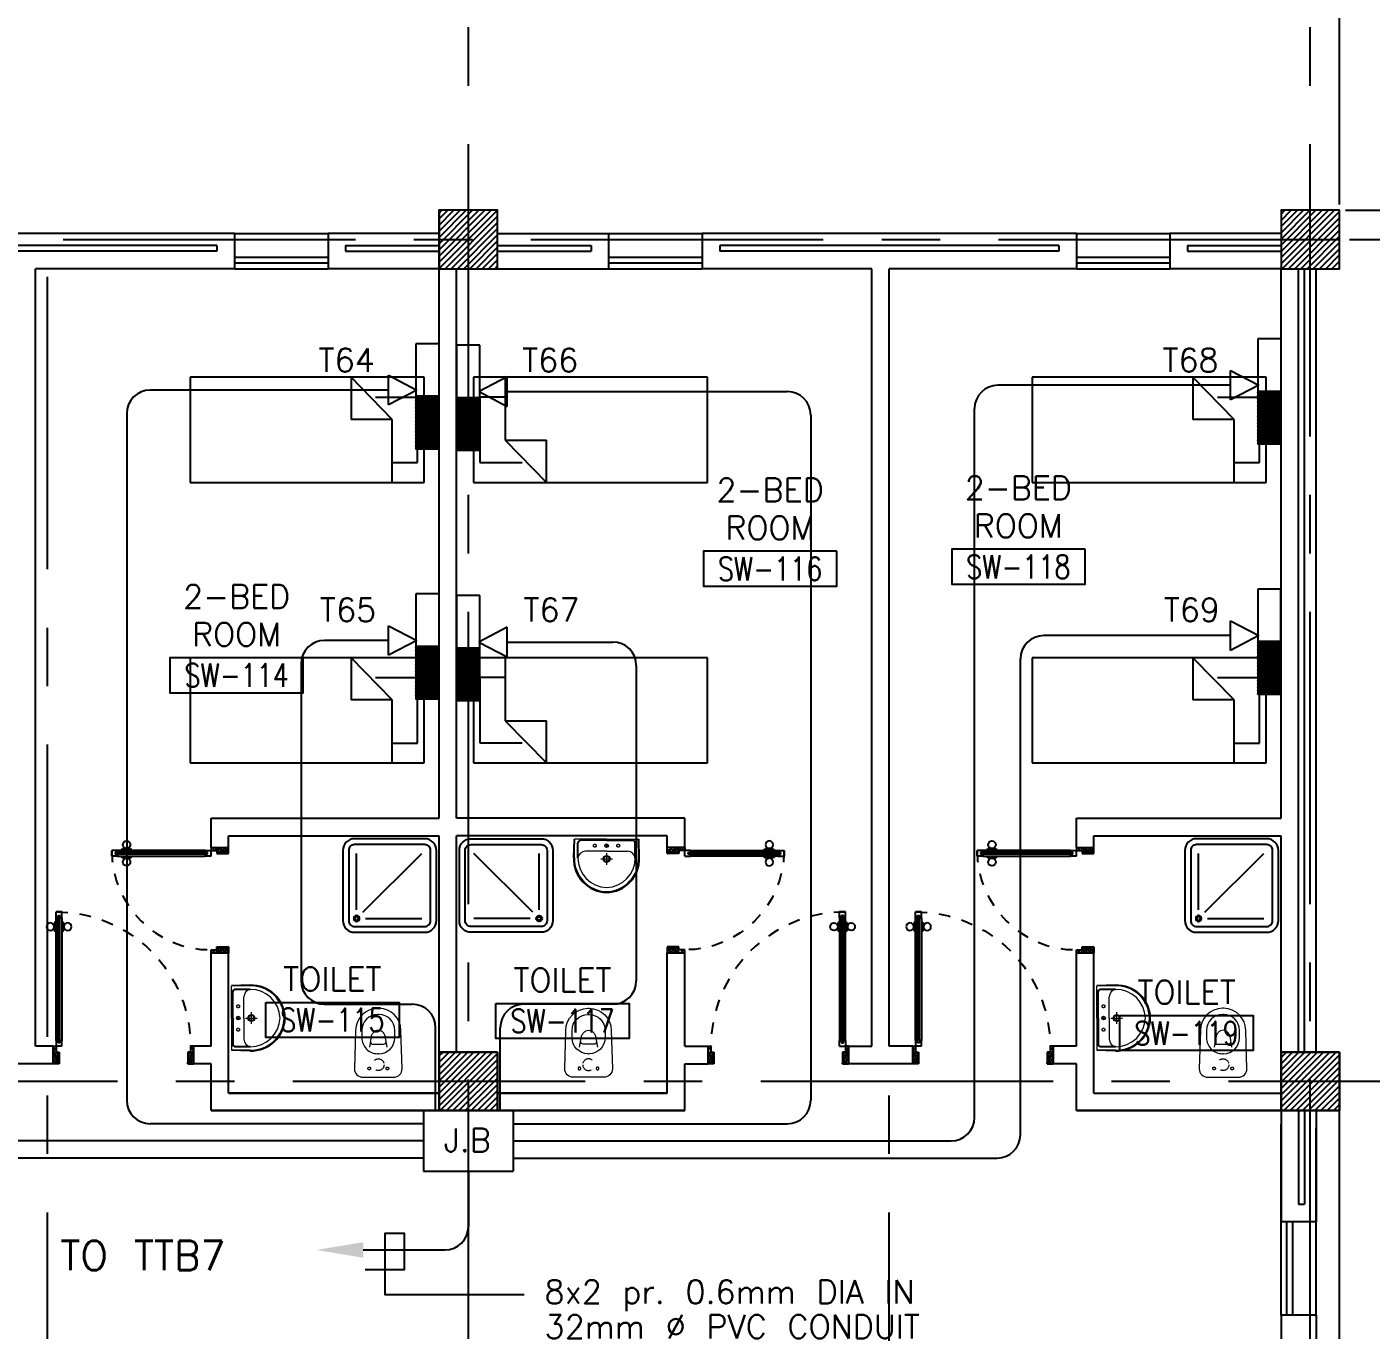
# Model space of a CAD drawing. Extents: x -0.7 to 93.2, y -1.5 to 78.
# Drawn here: x 71.71 to 83.2, y 54.89 to 66.04 of the extents above; entities that cross this region are included whole.
import ezdxf
from ezdxf.enums import TextEntityAlignment as Align

# ---------------------------------------------------------------- set-up
doc = ezdxf.new("R2010")
doc.units = 0
doc.header["$MEASUREMENT"] = 0
doc.header["$PDMODE"] = 34
for name, pattern in [('CENTERX2', [4, 2.5, -0.5, 0.5, -0.5]), ('DASHED', [0.75, 0.5, -0.25]), ('HIDDEN', [0.375, 0.25, -0.125]), ('HIDDEN2', [0.1875, 0.125, -0.0625])]:
    doc.linetypes.add(name, pattern=pattern)
doc.layers.get('0').update_dxf_attribs({"color": 11, "linetype": 'CONTINUOUS'})
doc.layers.get('DEFPOINTS').update_dxf_attribs({"color": 11, "linetype": 'CONTINUOUS'})
for name, color, linetype in [('AX-DIM', 11, 'CONTINUOUS'), ('AXES', 11, 'CENTERX2'), ('COL', 11, 'CONTINUOUS'), ('DOOR', 11, 'CONTINUOUS'), ('E-TEL', 4, 'CONTINUOUS'), ('E-TEXT', 2, 'CONTINUOUS'), ('E-WIRE', 4, 'CONTINUOUS'), ('FIX', 11, 'CONTINUOUS'), ('FUR', 11, 'CONTINUOUS'), ('HAT', 11, 'CONTINUOUS'), ('INSUL', 11, 'CONTINUOUS'), ('PROJ-L', 11, 'CONTINUOUS'), ('RM-BOX', 11, 'CONTINUOUS'), ('RM-NAME', 11, 'CONTINUOUS'), ('RM-NO', 11, 'CONTINUOUS'), ('WALL', 11, 'CONTINUOUS'), ('WIN', 11, 'CONTINUOUS')]:
    doc.layers.add(name, color=color, linetype=linetype)
doc.styles.add('ROMANS', font='ROMANS.shx', dxfattribs={"width": 0.6})
doc.styles.get("Standard").update_dxf_attribs({"font": 'TXT.shx'})
doc.dimstyles.new('STANDARD in', dxfattribs={"dimtxt": 0.24, "dimasz": 0.1, "dimexe": 0.07, "dimexo": 0.05, "dimgap": 0.05, "dimtad": 1, "dimdec": 0, "dimlfac": 1000, "dimzin": 0, "dimdsep": 46, "dimtxsty": 'ROMANS', "dimblk": 'ARCHTICK', "dimcen": 0.05, "dimdle": 0.05, "dimclrd": 7, "dimclre": 7, "dimclrt": 2, "dimadec": 0, "dimazin": 0, "dimtfac": 1, "dimtdec": 0, "dimtmove": 2, "dimatfit": 3, "dimldrblk": 'ARCHTICK', "dimfxl": 0, "dimtolj": 1, "dimtzin": 0, "dimarcsym": 0})

# ---------------------------------------------------------------- blocks, each defined once
blk = doc.blocks.new('_ARCHTICK')
at = {"color": 0, "linetype": 'ByBlock', "const_width": 0.15}
blk.add_lwpolyline([(-0.5, -0.5), (0.5, 0.5)], dxfattribs=at)
blk = doc.blocks.new('*D106')
at = {"layer": 'AX-DIM', "color": 7, "lineweight": -2, "ltscale": 0.3}
for p, q in [((8.222, 72.042), (8.222, 76.718)), ((82.932, 64.52), (82.932, 76.718)), ((8.172, 76.648), (82.982, 76.648))]:
    blk.add_line(p, q, dxfattribs=at)
at = {"layer": 'DEFPOINTS', "color": 0, "ltscale": 0.3}
for p in [(82.932, 76.648), (8.222, 71.992), (82.932, 64.47)]:
    blk.add_point(p, dxfattribs=at)
at = {"layer": 'AX-DIM', "color": 7, "lineweight": -2, "ltscale": 0.3, "xscale": 0.1, "yscale": 0.1, "zscale": 0.1, "rotation": 180}
blk.add_blockref('_ARCHTICK', (8.222, 76.648), dxfattribs=at)
at = {"layer": 'AX-DIM', "color": 7, "lineweight": -2, "ltscale": 0.3, "xscale": 0.1, "yscale": 0.1, "zscale": 0.1}
blk.add_blockref('_ARCHTICK', (82.932, 76.648), dxfattribs=at)
at = {"layer": 'AX-DIM', "color": 2, "ltscale": 0.3, "insert": (45.577, 76.818), "char_height": 0.24, "attachment_point": 5, "style": 'ROMANS'}
blk.add_mtext('\\A1;74710', dxfattribs=at)
blk = doc.blocks.new('*D163')
at = {"layer": 'AX-DIM', "color": 7, "lineweight": -2, "ltscale": 0.3}
for p, q in [((77.4, 74.495), (91.852, 74.495)), ((91.782, 74.545), (91.782, 64.42)), ((91.132, 64.47), (91.852, 64.47))]:
    blk.add_line(p, q, dxfattribs=at)
at = {"layer": 'DEFPOINTS', "color": 0, "ltscale": 0.3}
for p in [(77.35, 74.495), (91.082, 64.47), (91.782, 64.47)]:
    blk.add_point(p, dxfattribs=at)
at = {"layer": 'AX-DIM', "color": 7, "lineweight": -2, "ltscale": 0.3, "xscale": 0.1, "yscale": 0.1, "zscale": 0.1}
for p, rotation in [((91.782, 74.495), 90), ((91.782, 64.47), 270)]:
    blk.add_blockref('_ARCHTICK', p, dxfattribs=dict(at, rotation=rotation))
at = {"layer": 'AX-DIM', "color": 2, "ltscale": 0.3, "insert": (91.612, 69.482), "char_height": 0.24, "attachment_point": 5, "rotation": 90, "style": 'ROMANS'}
blk.add_mtext('\\A1;10025', dxfattribs=at)
blk = doc.blocks.new('*D162')
at = {"layer": 'AX-DIM', "color": 7, "lineweight": -2, "ltscale": 0.3}
for p, q in [((82.932, 75.998), (82.932, 76.718)), ((88.157, 40.52), (88.157, 76.718)), ((82.882, 76.648), (88.207, 76.648))]:
    blk.add_line(p, q, dxfattribs=at)
at = {"layer": 'DEFPOINTS', "color": 0, "ltscale": 0.3}
for p in [(88.157, 76.648), (82.932, 75.948), (88.157, 40.47)]:
    blk.add_point(p, dxfattribs=at)
at = {"layer": 'AX-DIM', "color": 7, "lineweight": -2, "ltscale": 0.3, "xscale": 0.1, "yscale": 0.1, "zscale": 0.1, "rotation": 180}
blk.add_blockref('_ARCHTICK', (82.932, 76.648), dxfattribs=at)
at = {"layer": 'AX-DIM', "color": 7, "lineweight": -2, "ltscale": 0.3, "xscale": 0.1, "yscale": 0.1, "zscale": 0.1}
blk.add_blockref('_ARCHTICK', (88.157, 76.648), dxfattribs=at)
at = {"layer": 'AX-DIM', "color": 2, "ltscale": 0.3, "insert": (85.545, 76.818), "char_height": 0.24, "attachment_point": 5, "style": 'ROMANS'}
blk.add_mtext('\\A1;5225', dxfattribs=at)
blk = doc.blocks.new('*D160')
at = {"layer": 'AX-DIM', "color": 7, "lineweight": -2, "ltscale": 0.3}
for p, q in [((91.782, 64.52), (91.782, 5.1)), ((82.982, 64.47), (91.852, 64.47)), ((82.982, 5.15), (91.852, 5.15))]:
    blk.add_line(p, q, dxfattribs=at)
at = {"layer": 'DEFPOINTS', "color": 0, "ltscale": 0.3}
for p in [(82.932, 64.47), (82.932, 5.15), (91.782, 5.15)]:
    blk.add_point(p, dxfattribs=at)
at = {"layer": 'AX-DIM', "color": 7, "lineweight": -2, "ltscale": 0.3, "xscale": 0.1, "yscale": 0.1, "zscale": 0.1}
for p, rotation in [((91.782, 64.47), 90), ((91.782, 5.15), 270)]:
    blk.add_blockref('_ARCHTICK', p, dxfattribs=dict(at, rotation=rotation))
at = {"layer": 'AX-DIM', "color": 2, "ltscale": 0.3, "insert": (91.612, 34.81), "char_height": 0.24, "attachment_point": 5, "rotation": 90, "style": 'ROMANS'}
blk.add_mtext('\\A1;59320', dxfattribs=at)
blk = doc.blocks.new('*X52')
at = {"color": 0}
for p, q in [((245929, 169932), (246386, 170390)), ((245929, 169985), (246333, 170390)), ((245929, 170038), (246280, 170390)), ((245929, 170091), (246227, 170390)), ((245929, 170144), (246174, 170390)), ((245929, 170197), (246121, 170390)), ((245929, 170250), (246068, 170390)), ((245929, 170303), (246015, 170390)), ((245929, 170357), (245962, 170390)), ((245939, 169890), (246429, 170379)), ((245992, 169890), (246429, 170326)), ((246045, 169890), (246429, 170273)), ((246098, 169890), (246429, 170220)), ((246151, 169890), (246429, 170167)), ((246204, 169890), (246429, 170114)), ((246257, 169890), (246429, 170061)), ((246310, 169890), (246429, 170008)), ((246363, 169890), (246429, 169955)), ((246416, 169890), (246429, 169902))]:
    blk.add_line(p, q, dxfattribs=at)
blk = doc.blocks.new('COL50')
at = {"layer": 'COL'}
blk.add_lwpolyline([(-250, 250), (-250, -250), (250, -250), (250, 250)], close=True, dxfattribs=at)
blk = doc.blocks.new('*X45')
at = {"color": 0}
for p, q in [((245927, 177090), (246427, 177590)), ((245929, 177145), (246374, 177590)), ((245929, 177198), (246321, 177590)), ((245929, 177251), (246267, 177590)), ((245929, 177304), (246214, 177590)), ((245929, 177357), (246161, 177590)), ((245929, 177410), (246108, 177590)), ((245929, 177463), (246055, 177590)), ((245929, 177516), (246002, 177590)), ((245929, 177569), (245949, 177590)), ((245980, 177090), (246429, 177539)), ((246033, 177090), (246429, 177486)), ((246086, 177090), (246429, 177433)), ((246139, 177090), (246429, 177380)), ((246192, 177090), (246429, 177327)), ((246245, 177090), (246429, 177274)), ((246298, 177090), (246429, 177220)), ((246351, 177090), (246429, 177167)), ((246404, 177090), (246429, 177114))]:
    blk.add_line(p, q, dxfattribs=at)
blk = doc.blocks.new('*X53')
at = {"color": 0}
for p, q in [((253129, 169920), (253599, 170390)), ((253129, 169973), (253545, 170390)), ((253129, 170026), (253492, 170390)), ((253129, 170079), (253439, 170390)), ((253129, 170132), (253386, 170390)), ((253129, 170185), (253333, 170390)), ((253129, 170238), (253280, 170390)), ((253129, 170291), (253227, 170390)), ((253129, 170344), (253174, 170390)), ((253152, 169890), (253629, 170367)), ((253205, 169890), (253629, 170314)), ((253258, 169890), (253629, 170261)), ((253311, 169890), (253629, 170208)), ((253364, 169890), (253629, 170155)), ((253417, 169890), (253629, 170102)), ((253470, 169890), (253629, 170049)), ((253523, 169890), (253629, 169996)), ((253576, 169890), (253629, 169942))]:
    blk.add_line(p, q, dxfattribs=at)
blk = doc.blocks.new('*X44')
at = {"color": 0}
for p, q in [((253129, 177132), (253586, 177590)), ((253129, 177185), (253533, 177590)), ((253129, 177238), (253480, 177590)), ((253129, 177291), (253427, 177590)), ((253129, 177344), (253374, 177590)), ((253129, 177397), (253321, 177590)), ((253129, 177450), (253268, 177590)), ((253129, 177503), (253215, 177590)), ((253129, 177557), (253162, 177590)), ((253139, 177090), (253629, 177579)), ((253192, 177090), (253629, 177526)), ((253245, 177090), (253629, 177473)), ((253298, 177090), (253629, 177420)), ((253351, 177090), (253629, 177367)), ((253404, 177090), (253629, 177314)), ((253457, 177090), (253629, 177261)), ((253510, 177090), (253629, 177208)), ((253563, 177090), (253629, 177155)), ((253616, 177090), (253629, 177102))]:
    blk.add_line(p, q, dxfattribs=at)
blk = doc.blocks.new('DOOR100')
at = {"layer": 'DOOR', "color": 0, "linetype": 'ByBlock'}
for p, q in [((-25, 1300), (-75, 1300)), ((-75, 1300), (-25, 1300)), ((-75, 1250), (-75, 1300)), ((-42, 1270), (-58, 1270)), ((-58, 1250), (-58, 1270)), ((-42, 1250), (-42, 1270)), ((-25, 1250), (-25, 1300)), ((-82, 1205), (-91, 1205)), ((-91, 1205), (-91, 1140)), ((-75, 1218), (-82, 1218)), ((-82, 1128), (-82, 1218)), ((-82, 1205), (-82, 1140)), ((-58, 1250), (-75, 1250)), ((-25, 1250), (-42, 1250)), ((-25, 1218), (-18, 1218)), ((-18, 1128), (-18, 1218)), ((-18, 1205), (-9, 1205)), ((-18, 1205), (-18, 1140)), ((-9, 1205), (-9, 1140)), ((-82, 1140), (-91, 1140)), ((-75, 1128), (-82, 1128)), ((-25, 1128), (-18, 1128)), ((-18, 1140), (-9, 1140)), ((-1200, 0), (-1200, 150)), ((-1200, 150), (-1175, 150)), ((-1200, 150), (-1200, 0)), ((-1175, 150), (-1175, 100)), ((-75, 200), (-58, 200)), ((-75, 150), (-75, 200)), ((-75, 150), (-25, 150)), ((-58, 200), (-58, 180)), ((-58, 180), (-42, 180)), ((-42, 200), (-25, 200)), ((-42, 180), (-42, 200)), ((-25, 200), (-25, 150)), ((0, 150), (-25, 150)), ((-25, 150), (-25, 100)), ((0, 150), (0, 0)), ((-1150, 0), (-1200, 0)), ((-1175, 100), (-1150, 100)), ((-1150, 100), (-1150, 0)), ((-50, 100), (-50, 0)), ((-25, 100), (-50, 100)), ((-50, 0), (0, 0))]:
    blk.add_line(p, q, dxfattribs=at)
at = {"layer": 'DOOR', "linetype": 'ByBlock'}
for p, q in [((-75, 1250), (-75, 200)), ((-58, 200), (-58, 1250)), ((-42, 200), (-42, 1250)), ((-25, 200), (-25, 1250)), ((0, 0), (0, 150))]:
    blk.add_line(p, q, dxfattribs=at)
at = {"layer": 'DOOR', "color": 9, "linetype": 'ByBlock'}
for p, q in [((-1150, 0), (-1200, 114)), ((-1150, 0), (-1200, 40)), ((-1150, 0), (-1163, 100)), ((-50, 0), (0, 114)), ((-50, 0), (-37, 100)), ((-50, 0), (0, 40))]:
    blk.add_line(p, q, dxfattribs=at)
at = {"layer": 'DOOR', "color": 0, "linetype": 'ByBlock'}
for centre in [(-124, 1173), (24, 1173)]:
    blk.add_circle(centre, 32.4, dxfattribs=at)
at = {"layer": 'DOOR', "linetype": 'HIDDEN', "ltscale": 0.5}
blk.add_arc((-25, 150), 1150, 90, 180.0001, dxfattribs=at)
at = {"layer": 'DOOR', "color": 9, "linetype": 'ByBlock'}
for centre, radius, start, end in [((-1150, 0), 154, 103.7142, 108.8947), ((-1150, 0), 134, 100.72, 111.8402), ((-50, 0), 134, 68.1598, 79.28), ((-50, 0), 154, 71.1053, 76.2858), ((-1150, 0), 94.4, 90, 121.9818), ((-1150, 0), 74.4, 90, 132.2236), ((-1150, 0), 54.4, 90, 156.7926), ((-1150, 0), 34.4, 90, 180), ((-1150, 0), 14.4, 90, 180), ((-50, 0), 94.4, 58.0182, 90), ((-50, 0), 74.4, 47.7764, 90), ((-50, 0), 54.4, 23.2074, 90), ((-50, 0), 34.4, 0, 90), ((-50, 0), 14.4, 0, 90), ((-50, 0), 114, 64.0838, 77.3774)]:
    blk.add_arc(centre, radius, start, end, dxfattribs=at)
blk = doc.blocks.new('DOOR90')
at = {"layer": 'DOOR', "color": 0, "linetype": 'ByBlock'}
for p, q in [((-150, 0), (-150, -25)), ((-150, 0), (0, 0)), ((0, -50), (0, 0)), ((-1000, -25), (-1000, -75)), ((-1000, -75), (-1000, -25)), ((-950, -25), (-1000, -25)), ((-950, -75), (-1000, -75)), ((-970, -42), (-970, -58)), ((-950, -42), (-970, -42)), ((-950, -58), (-970, -58)), ((-950, -25), (-950, -42)), ((-950, -58), (-950, -75)), ((-918, -25), (-918, -18)), ((-828, -18), (-918, -18)), ((-918, -75), (-918, -82)), ((-828, -82), (-918, -82)), ((-905, -18), (-905, -9)), ((-905, -9), (-840, -9)), ((-905, -18), (-840, -18)), ((-905, -82), (-905, -91)), ((-905, -82), (-840, -82)), ((-905, -91), (-840, -91)), ((-840, -18), (-840, -9)), ((-840, -82), (-840, -91)), ((-828, -25), (-828, -18)), ((-828, -75), (-828, -82)), ((-200, -42), (-200, -25)), ((-200, -25), (-150, -25)), ((-180, -42), (-200, -42)), ((-200, -75), (-200, -58)), ((-200, -58), (-180, -58)), ((-150, -75), (-200, -75)), ((-180, -58), (-180, -42)), ((-150, -75), (-150, -25)), ((-150, -25), (-100, -25)), ((-100, -25), (-100, -50)), ((-100, -50), (0, -50)), ((-150, -900), (-150, -875)), ((-150, -875), (-100, -875)), ((0, -900), (-150, -900)), ((-150, -900), (0, -900)), ((-100, -850), (0, -850)), ((-100, -875), (-100, -850)), ((0, -850), (0, -900))]:
    blk.add_line(p, q, dxfattribs=at)
at = {"layer": 'DOOR', "color": 9, "linetype": 'ByBlock'}
for p, q in [((0, -50), (-114, 0)), ((0, -50), (-40, 0)), ((0, -50), (-100, -37)), ((0, -850), (-114, -900)), ((0, -850), (-100, -863)), ((0, -850), (-40, -900))]:
    blk.add_line(p, q, dxfattribs=at)
at = {"layer": 'DOOR', "linetype": 'ByBlock'}
for p, q in [((-200, -25), (-950, -25)), ((-200, -42), (-950, -42)), ((-200, -58), (-950, -58)), ((-950, -75), (-200, -75))]:
    blk.add_line(p, q, dxfattribs=at)
at = {"layer": 'DOOR', "color": 0, "linetype": 'ByBlock'}
for centre in [(-873, 24), (-873, -124)]:
    blk.add_circle(centre, 32.4, dxfattribs=at)
at = {"layer": 'DOOR', "color": 9, "linetype": 'ByBlock'}
for centre, radius, start, end in [((0, -50), 154, 161.1053, 166.2858), ((0, -50), 134, 158.1598, 169.28), ((0, -50), 94.4, 148.0182, 180), ((0, -50), 74.4, 137.7764, 180), ((0, -50), 114, 154.0838, 167.3774), ((0, -50), 54.4, 113.2074, 180), ((0, -50), 34.4, 90, 180), ((0, -50), 14.4, 90, 180), ((0, -850), 154, 193.7142, 198.8947), ((0, -850), 134, 190.72, 201.8402), ((0, -850), 94.4, 180, 211.9818), ((0, -850), 74.4, 180, 222.2236), ((0, -850), 54.4, 180, 246.7926), ((0, -850), 34.4, 180, 270), ((0, -850), 14.4, 180, 270)]:
    blk.add_arc(centre, radius, start, end, dxfattribs=at)
at = {"layer": 'DOOR', "linetype": 'HIDDEN', "ltscale": 0.5}
blk.add_arc((-150, -25), 850, 180, 270, dxfattribs=at)
blk = doc.blocks.new('RM1')
at = {"layer": 'RM-BOX'}
blk.add_lwpolyline([(570, -200), (-570, -200), (-570, -500), (570, -500)], close=True, dxfattribs=at)
at = {"layer": 'RM-NAME', "style": 'ROMANS'}
for tag, p in [('ROOMNAME1', (0, 324)), ('ROOMNAME2', (0, 0))]:
    blk.add_attdef(tag, text='', height=200, dxfattribs=at).set_placement(p, align=Align.MIDDLE)
at = {"layer": 'RM-NO', "style": 'ROMANS', "width": 0.8}
blk.add_attdef('ROOMNO', text='', height=200, dxfattribs=at).set_placement((0, -350), align=Align.MIDDLE)
blk = doc.blocks.new('LAV1')
at = {"layer": 'FIX', "linetype": 'DASHED', "lineweight": 20, "ltscale": 0.05}
for p, q in [((0, 170), (0, 270)), ((0, 170), (0, 270)), ((50, 220), (-50, 220))]:
    blk.add_line(p, q, dxfattribs=at)
at = {"layer": 'FIX', "linetype": 'ByBlock', "ltscale": 0.3}
for p, q in [((-280, 210), (-275, 50)), ((-245, 210), (-245, 85)), ((245, 210), (245, 85)), ((280, 210), (275, 50)), ((0, 60), (-220, 60)), ((0, 60), (220, 60))]:
    blk.add_line(p, q, dxfattribs=at)
at = {"layer": 'FIX', "linetype": 'Continuous', "lineweight": 20}
for p, q in [((-275, 210), (-275, 50)), ((0, 155), (-181, 155)), ((0, 155), (181, 155)), ((275, 210), (275, 50)), ((0, 50), (-275, 50)), ((0, 50), (-252, 50)), ((0, 50), (252, 50)), ((0, 50), (275, 50))]:
    blk.add_line(p, q, dxfattribs=at)
at = {"layer": 'FIX', "lineweight": 20}
for p, q in [((0, 92), (0, 123)), ((16, 107), (-15, 107))]:
    blk.add_line(p, q, dxfattribs=at)
for centre, radius in [((0, 220), 29.5), ((0, 220), 22.5), ((0, 107), 15.5)]:
    blk.add_circle(centre, radius, dxfattribs=at)
at = {"layer": 'FIX', "linetype": 'HIDDEN', "lineweight": 20, "ltscale": 0.05}
for centre in [(-100, 107), (100, 107)]:
    blk.add_circle(centre, 12.4, dxfattribs=at)
at = {"layer": 'FIX', "linetype": 'ByBlock', "ltscale": 0.3}
for centre, radius, start, end in [((7, 220), 287, 91.3776, 182.0064), ((-7, 220), 287, 357.9936, 88.6224), ((-220, 85), 24.9, 179.7021, 269.9486), ((220, 85), 24.9, 270.0514, 0.2979)]:
    blk.add_arc(centre, radius, start, end, dxfattribs=at)
at = {"layer": 'FIX', "linetype": 'Continuous', "lineweight": 20}
for centre, radius, start, end in [((8, 217), 283, 91.6988, 181.351), ((8, 212), 253, 91.7328, 180.4884), ((-8, 217), 283, 358.649, 88.3012), ((-8, 212), 253, 359.5116, 88.2672), ((-179, 222), 66.9, 190.2006, 268.0786), ((179, 222), 66.9, 271.9214, 349.7994)]:
    blk.add_arc(centre, radius, start, end, dxfattribs=at)
blk = doc.blocks.new('SHR1')
at = {"layer": 'FIX'}
for p, q in [((-196, 196), (-700, 700)), ((-143, 218), (-143, 700)), ((-218, 143), (-700, 143))]:
    blk.add_line(p, q, dxfattribs=at)
for points in [[(-825, 125), (-825, 725, -0.414214), (-725, 825), (-125, 825, -0.414214), (-25, 725), (-25, 125, -0.414214), (-125, 25), (-725, 25, -0.414214)], [(-775, 125), (-775, 725, -0.414214), (-725, 775), (-125, 775, -0.414214), (-75, 725), (-75, 125, -0.414214), (-125, 75), (-725, 75, -0.414214)]]:
    blk.add_lwpolyline(points, format="xyb", close=True, dxfattribs=at)
for radius in [25, 15]:
    blk.add_circle((-143, 143), radius, dxfattribs=at)
blk = doc.blocks.new('WC1')
at = {"layer": 'FIX', "lineweight": 20}
for p, q in [((-210, 204), (-538, 194)), ((-475, 141), (-538, 141)), ((-727, 5), (-727, -5)), ((-674, 5), (-674, -5)), ((-534, 24), (-540, 0)), ((-540, 0), (-534, -24)), ((-395, 76), (-490, 60)), ((-339, 5), (-339, -5)), ((-490, -60), (-395, -76)), ((-538, -141), (-475, -141)), ((-538, -194), (-210, -204))]:
    blk.add_line(p, q, dxfattribs=at)
at = {"layer": 'FIX', "linetype": 'Continuous', "lineweight": 20}
blk.add_line((-420, -47), (-420, 45), dxfattribs=at)
at = {"layer": 'FIX', "lineweight": 20}
blk.add_lwpolyline([(-213, -204), (-210, -204, 0.414214), (-137, -131), (-137, 0), (-137, 131, 0.414214), (-210, 204)], format="xyb", dxfattribs=at)
at = {"layer": 'FIX', "linetype": 'HIDDEN2', "lineweight": 20, "ltscale": 0.3}
blk.add_circle((-245, 0), 49.8, dxfattribs=at)
at = {"layer": 'FIX', "linetype": 'HIDDEN', "lineweight": 20, "ltscale": 0.05}
for centre in [(-213, 78), (-213, -77)]:
    blk.add_circle(centre, 11.6, dxfattribs=at)
at = {"layer": 'FIX', "lineweight": 20}
for centre, radius, start, end in [((-538, 5), 189, 90, 180), ((-538, 5), 136, 90, 180), ((-475, 5), 136, 360, 90), ((-473, -7), 68.2, 128.9242, 152.8468), ((-464, -18), 82, 108.496, 128.9242), ((-538, -5), 189, 180, 270), ((-538, -5), 136, 180, 270), ((-473, 7), 68.2, 207.1532, 231.0758), ((-464, 18), 82, 231.0758, 251.504), ((-475, -5), 136, 270, 0)]:
    blk.add_arc(centre, radius, start, end, dxfattribs=at)
at = {"layer": 'FIX', "linetype": 'Continuous', "lineweight": 20}
for centre, start, end in [((-443, 46), 357.6662, 91.6121), ((-442, -46), 268.3879, 2.3338)]:
    blk.add_arc(centre, 22.3, start, end, dxfattribs=at)

msp = doc.modelspace()

# ---------------------------------------------------------------- linework, layer by layer
at = {"layer": 'AXES'}
for p, q in [((75.4824, -1.4643), (75.4824, 77.3484)), ((82.6824, -1.4643), (82.6824, 77.3484)), ((20.0174, 64.22), (92.4824, 64.22)), ((71.8824, 5.4), (71.8824, 64.22)), ((79.0824, 5.4), (79.0824, 64.17)), ((92.4824, 57.02), (40.3924, 57.02))]:
    msp.add_line(p, q, dxfattribs=at)
at = {"layer": 'COL'}
for points in [[(75.7324, 63.97), (75.7324, 64.47), (75.2324, 64.47), (75.2324, 63.97)], [(82.9324, 63.97), (82.9324, 64.47), (82.4324, 64.47), (82.4324, 63.97)]]:
    msp.add_lwpolyline(points, close=True, dxfattribs=at)
at = {"layer": 'E-TEL'}
for p, q in [((82.4324, 63.37), (82.233, 63.37)), ((82.233, 63.37), (82.233, 62.47)), ((82.4324, 62.47), (82.4324, 63.37)), ((75.2328, 63.3284), (75.0335, 63.3284)), ((75.0335, 63.3284), (75.0335, 62.4284)), ((75.2328, 62.4284), (75.2328, 63.3284)), ((75.5817, 63.3151), (75.3824, 63.3151)), ((75.3824, 63.3151), (75.3824, 62.4151)), ((75.5817, 62.4151), (75.5817, 63.3151)), ((74.8003, 62.806), (74.8003, 63.0585)), ((74.8003, 63.0585), (75.0425, 62.9322)), ((75.8158, 63.0452), (75.5736, 62.9189)), ((75.8158, 62.7927), (75.8158, 63.0452)), ((81.9998, 62.8476), (81.9998, 63.1001)), ((81.9998, 63.1001), (82.242, 62.9738)), ((75.0425, 62.9322), (74.8003, 62.806)), ((75.5736, 62.9189), (75.8158, 62.7927)), ((82.242, 62.9738), (81.9998, 62.8476)), ((75.2321, 61.1884), (75.0328, 61.1884)), ((75.0328, 61.1884), (75.0328, 60.2884)), ((75.2321, 60.2884), (75.2321, 61.1884)), ((75.581, 61.1751), (75.3817, 61.1751)), ((75.3817, 61.1751), (75.3817, 60.2751)), ((75.581, 60.2751), (75.581, 61.1751)), ((82.4317, 61.23), (82.2323, 61.23)), ((82.2323, 61.23), (82.2323, 60.33)), ((82.4317, 60.33), (82.4317, 61.23)), ((82.0005, 60.7064), (82.0005, 60.959)), ((82.0005, 60.959), (82.2427, 60.8327)), ((74.801, 60.6648), (74.801, 60.9174)), ((74.801, 60.9174), (75.0432, 60.7911)), ((75.8151, 60.9041), (75.5729, 60.7778)), ((75.8151, 60.6515), (75.8151, 60.9041)), ((82.2427, 60.8327), (82.0005, 60.7064)), ((75.0432, 60.7911), (74.801, 60.6648)), ((75.5729, 60.7778), (75.8151, 60.6515))]:
    msp.add_line(p, q, dxfattribs=at)
at = {"layer": 'E-TEL', "color": 4}
for p, q in [((75.2328, 62.8795), (75.0335, 62.8795)), ((82.4324, 62.9211), (82.233, 62.9211)), ((75.5817, 62.8662), (75.3824, 62.8662)), ((75.2328, 62.4284), (75.0335, 62.4284)), ((82.4324, 62.47), (82.233, 62.47)), ((75.5817, 62.4151), (75.3824, 62.4151)), ((75.2321, 60.7395), (75.0328, 60.7395)), ((75.581, 60.7262), (75.3817, 60.7262)), ((82.4317, 60.7811), (82.2323, 60.7811)), ((75.2321, 60.2884), (75.0328, 60.2884)), ((75.581, 60.2751), (75.3817, 60.2751)), ((82.4317, 60.33), (82.2323, 60.33)), ((75.0993, 56.77), (75.0993, 56.2521)), ((75.0993, 56.77), (75.8654, 56.77)), ((75.8654, 56.77), (75.8654, 56.2521)), ((75.0993, 56.2521), (75.8654, 56.2521))]:
    msp.add_line(p, q, dxfattribs=at)
at = {"layer": 'E-TEL', "color": 8}
for p, q in [((75.2328, 62.479), (75.046, 62.8795)), ((75.2328, 62.5086), (75.0598, 62.8795)), ((75.2328, 62.5382), (75.0736, 62.8795)), ((75.2328, 62.5677), (75.0874, 62.8795)), ((75.2328, 62.5973), (75.1012, 62.8795)), ((75.2328, 62.6269), (75.115, 62.8795)), ((75.2328, 62.6565), (75.1288, 62.8795)), ((75.2328, 62.6861), (75.1426, 62.8795)), ((75.2328, 62.7156), (75.1564, 62.8795)), ((75.2328, 62.7452), (75.1702, 62.8795)), ((75.2328, 62.7748), (75.184, 62.8795)), ((75.2328, 62.8044), (75.1978, 62.8795)), ((75.2328, 62.8339), (75.2116, 62.8795)), ((75.2328, 62.8635), (75.2253, 62.8795)), ((82.4324, 62.491), (82.233, 62.9186)), ((82.4284, 62.47), (82.233, 62.889)), ((82.4324, 62.5206), (82.2456, 62.9211)), ((82.4324, 62.5502), (82.2594, 62.9211)), ((82.4324, 62.5798), (82.2732, 62.9211)), ((82.4324, 62.6093), (82.287, 62.9211)), ((82.4324, 62.6389), (82.3008, 62.9211)), ((82.4324, 62.6685), (82.3145, 62.9211)), ((82.4324, 62.6981), (82.3283, 62.9211)), ((82.4324, 62.7277), (82.3421, 62.9211)), ((82.4324, 62.7572), (82.3559, 62.9211)), ((82.4324, 62.7868), (82.3697, 62.9211)), ((82.4324, 62.8164), (82.3835, 62.9211)), ((82.4324, 62.846), (82.3973, 62.9211)), ((82.4324, 62.8755), (82.4111, 62.9211)), ((82.4324, 62.9051), (82.4249, 62.9211)), ((75.2328, 62.4494), (75.0335, 62.877)), ((75.2288, 62.4284), (75.0335, 62.8474)), ((75.215, 62.4284), (75.0335, 62.8178)), ((75.2012, 62.4284), (75.0335, 62.7882)), ((75.5817, 62.4361), (75.3824, 62.8636)), ((75.5777, 62.4151), (75.3824, 62.8341)), ((75.5639, 62.4151), (75.3824, 62.8045)), ((75.5501, 62.4151), (75.3824, 62.7749)), ((75.5817, 62.4657), (75.3949, 62.8662)), ((75.5817, 62.4953), (75.4087, 62.8662)), ((75.5817, 62.5249), (75.4225, 62.8662)), ((75.5817, 62.5544), (75.4363, 62.8662)), ((75.5817, 62.584), (75.4501, 62.8662)), ((75.5817, 62.6136), (75.4639, 62.8662)), ((75.5817, 62.6432), (75.4777, 62.8662)), ((75.5817, 62.6728), (75.4915, 62.8662)), ((75.5817, 62.7023), (75.5053, 62.8662)), ((75.5817, 62.7319), (75.5191, 62.8662)), ((75.5817, 62.7615), (75.5329, 62.8662)), ((75.5817, 62.7911), (75.5467, 62.8662)), ((75.5817, 62.8206), (75.5605, 62.8662)), ((75.5817, 62.8502), (75.5742, 62.8662)), ((82.4146, 62.47), (82.233, 62.8594)), ((82.4008, 62.47), (82.233, 62.8298)), ((82.387, 62.47), (82.233, 62.8002)), ((82.3732, 62.47), (82.233, 62.7707)), ((75.1874, 62.4284), (75.0335, 62.7586)), ((75.1737, 62.4284), (75.0335, 62.7291)), ((75.1599, 62.4284), (75.0335, 62.6995)), ((75.1461, 62.4284), (75.0335, 62.6699)), ((75.5363, 62.4151), (75.3824, 62.7453)), ((75.5226, 62.4151), (75.3824, 62.7158)), ((75.5088, 62.4151), (75.3824, 62.6862)), ((75.495, 62.4151), (75.3824, 62.6566)), ((82.3594, 62.47), (82.233, 62.7411)), ((82.3456, 62.47), (82.233, 62.7115)), ((82.3318, 62.47), (82.233, 62.6819)), ((82.318, 62.47), (82.233, 62.6524)), ((75.1323, 62.4284), (75.0335, 62.6403)), ((75.1185, 62.4284), (75.0335, 62.6108)), ((75.1047, 62.4284), (75.0335, 62.5812)), ((75.0909, 62.4284), (75.0335, 62.5516)), ((75.4812, 62.4151), (75.3824, 62.627)), ((75.4674, 62.4151), (75.3824, 62.5975)), ((75.4536, 62.4151), (75.3824, 62.5679)), ((75.4398, 62.4151), (75.3824, 62.5383)), ((82.3042, 62.47), (82.233, 62.6228)), ((82.2904, 62.47), (82.233, 62.5932)), ((82.2767, 62.47), (82.233, 62.5636)), ((82.2629, 62.47), (82.233, 62.534)), ((75.0771, 62.4284), (75.0335, 62.522)), ((75.0633, 62.4284), (75.0335, 62.4924)), ((75.0495, 62.4284), (75.0335, 62.4629)), ((75.0357, 62.4284), (75.0335, 62.4333)), ((75.426, 62.4151), (75.3824, 62.5087)), ((75.4122, 62.4151), (75.3824, 62.4791)), ((75.3984, 62.4151), (75.3824, 62.4496)), ((75.3846, 62.4151), (75.3824, 62.42)), ((82.2491, 62.47), (82.233, 62.5045)), ((82.2353, 62.47), (82.233, 62.4749)), ((75.2321, 60.3094), (75.0328, 60.737)), ((75.2281, 60.2884), (75.0328, 60.7074)), ((75.2321, 60.339), (75.0454, 60.7395)), ((75.2321, 60.3686), (75.0592, 60.7395)), ((75.2321, 60.3982), (75.0729, 60.7395)), ((75.2321, 60.4277), (75.0867, 60.7395)), ((75.2321, 60.4573), (75.1005, 60.7395)), ((75.2321, 60.4869), (75.1143, 60.7395)), ((75.2321, 60.5165), (75.1281, 60.7395)), ((75.2321, 60.5461), (75.1419, 60.7395)), ((75.2321, 60.5756), (75.1557, 60.7395)), ((75.2321, 60.6052), (75.1695, 60.7395)), ((75.2321, 60.6348), (75.1833, 60.7395)), ((75.2321, 60.6644), (75.1971, 60.7395)), ((75.2321, 60.6939), (75.2109, 60.7395)), ((75.2321, 60.7235), (75.2247, 60.7395)), ((75.581, 60.2961), (75.3817, 60.7236)), ((75.577, 60.2751), (75.3817, 60.6941)), ((75.581, 60.3257), (75.3943, 60.7262)), ((75.581, 60.3553), (75.4081, 60.7262)), ((75.581, 60.3849), (75.4218, 60.7262)), ((75.581, 60.4144), (75.4356, 60.7262)), ((75.581, 60.444), (75.4494, 60.7262)), ((75.581, 60.4736), (75.4632, 60.7262)), ((75.581, 60.5032), (75.477, 60.7262)), ((75.581, 60.5328), (75.4908, 60.7262)), ((75.581, 60.5623), (75.5046, 60.7262)), ((75.581, 60.5919), (75.5184, 60.7262)), ((75.581, 60.6215), (75.5322, 60.7262)), ((75.581, 60.6511), (75.546, 60.7262)), ((75.581, 60.6806), (75.5598, 60.7262)), ((75.581, 60.7102), (75.5736, 60.7262)), ((82.4317, 60.351), (82.2323, 60.7786)), ((82.4277, 60.33), (82.2323, 60.749)), ((82.4139, 60.33), (82.2323, 60.7194)), ((82.4317, 60.3806), (82.2449, 60.7811)), ((82.4317, 60.4102), (82.2587, 60.7811)), ((82.4317, 60.4398), (82.2725, 60.7811)), ((82.4317, 60.4693), (82.2863, 60.7811)), ((82.4317, 60.4989), (82.3001, 60.7811)), ((82.4317, 60.5285), (82.3139, 60.7811)), ((82.4317, 60.5581), (82.3277, 60.7811)), ((82.4317, 60.5877), (82.3414, 60.7811)), ((82.4317, 60.6172), (82.3552, 60.7811)), ((82.4317, 60.6468), (82.369, 60.7811)), ((82.4317, 60.6764), (82.3828, 60.7811)), ((82.4317, 60.706), (82.3966, 60.7811)), ((82.4317, 60.7355), (82.4104, 60.7811)), ((82.4317, 60.7651), (82.4242, 60.7811)), ((75.2143, 60.2884), (75.0328, 60.6778)), ((75.2006, 60.2884), (75.0328, 60.6482)), ((75.1868, 60.2884), (75.0328, 60.6186)), ((75.173, 60.2884), (75.0328, 60.5891)), ((75.5632, 60.2751), (75.3817, 60.6645)), ((75.5495, 60.2751), (75.3817, 60.6349)), ((75.5357, 60.2751), (75.3817, 60.6053)), ((82.4001, 60.33), (82.2323, 60.6898)), ((82.3863, 60.33), (82.2323, 60.6602)), ((82.3725, 60.33), (82.2323, 60.6307)), ((82.3587, 60.33), (82.2323, 60.6011)), ((75.1592, 60.2884), (75.0328, 60.5595)), ((75.1454, 60.2884), (75.0328, 60.5299)), ((75.1316, 60.2884), (75.0328, 60.5003)), ((75.1178, 60.2884), (75.0328, 60.4708)), ((75.5219, 60.2751), (75.3817, 60.5758)), ((75.5081, 60.2751), (75.3817, 60.5462)), ((75.4943, 60.2751), (75.3817, 60.5166)), ((75.4805, 60.2751), (75.3817, 60.487)), ((82.3449, 60.33), (82.2323, 60.5715)), ((82.3311, 60.33), (82.2323, 60.5419)), ((82.3173, 60.33), (82.2323, 60.5124)), ((82.3036, 60.33), (82.2323, 60.4828)), ((75.104, 60.2884), (75.0328, 60.4412)), ((75.0902, 60.2884), (75.0328, 60.4116)), ((75.0764, 60.2884), (75.0328, 60.382)), ((75.0626, 60.2884), (75.0328, 60.3524)), ((75.4667, 60.2751), (75.3817, 60.4575)), ((75.4529, 60.2751), (75.3817, 60.4279)), ((75.4391, 60.2751), (75.3817, 60.3983)), ((75.4253, 60.2751), (75.3817, 60.3687)), ((82.2898, 60.33), (82.2323, 60.4532)), ((82.276, 60.33), (82.2323, 60.4236)), ((82.2622, 60.33), (82.2323, 60.394)), ((82.2484, 60.33), (82.2323, 60.3645)), ((75.0488, 60.2884), (75.0328, 60.3229)), ((75.035, 60.2884), (75.0328, 60.2933)), ((75.4115, 60.2751), (75.3817, 60.3391)), ((75.3977, 60.2751), (75.3817, 60.3096)), ((75.3839, 60.2751), (75.3817, 60.28)), ((82.2346, 60.33), (82.2323, 60.3349))]:
    msp.add_line(p, q, dxfattribs=at)
at = {"layer": 'E-TEXT', "color": 11}
msp.add_lwpolyline([(75.9584, 55.1946), (74.7705, 55.1946), (74.7705, 55.7218), (74.9346, 55.7218), (74.9346, 55.4089), (74.5991, 55.4089)], dxfattribs=at)
at = {"layer": 'E-WIRE', "linetype": 'ByBlock'}
for p, q in [((74.8003, 62.9322), (72.7614, 62.9322)), ((75.8158, 62.9189), (78.2102, 62.9189)), ((81.9998, 62.9738), (80.0109, 62.9738)), ((79.8109, 56.7111), (79.8109, 62.7738)), ((72.5614, 62.7322), (72.5614, 56.8583)), ((78.4102, 62.7189), (78.4102, 56.8583)), ((82.0005, 60.8327), (80.4032, 60.8327)), ((74.801, 60.7911), (74.2527, 60.7911)), ((75.8151, 60.7778), (76.7181, 60.7778)), ((74.0527, 60.5911), (74.0527, 57.8794)), ((80.2032, 56.5638), (80.2032, 60.6327)), ((76.9181, 60.5778), (76.9181, 57.8794)), ((74.2527, 57.6794), (75.003, 57.6794)), ((76.7181, 57.6794), (75.9548, 57.6794)), ((75.203, 56.77), (75.203, 57.4794)), ((75.7548, 56.77), (75.7548, 57.4794)), ((75.0993, 56.5111), (71.4102, 56.5111)), ((75.4824, 56.2521), (75.4824, 55.7783))]:
    msp.add_line(p, q, dxfattribs=at)
at = {"layer": 'E-WIRE'}
for p, q in [((75.0993, 56.6583), (72.7614, 56.6583)), ((75.8654, 56.6583), (78.2102, 56.6583)), ((75.8654, 56.5111), (79.6109, 56.5111)), ((75.0993, 56.3638), (71.018, 56.3638)), ((75.8654, 56.3638), (80.0032, 56.3638)), ((74.5836, 55.5783), (75.2824, 55.5783))]:
    msp.add_line(p, q, dxfattribs=at)
at = {"layer": 'E-WIRE', "linetype": 'ByBlock'}
msp.add_lwpolyline([(82.9324, 64.47), (82.4324, 64.47), (82.4324, 63.97), (82.9324, 63.97)], close=True, dxfattribs=at)
for centre, start, end in [((72.7614, 62.7322), 90, 180), ((78.2102, 62.7189), 0, 90), ((80.0109, 62.7738), 90, 180), ((80.4032, 60.6327), 90, 180), ((74.2527, 60.5911), 90, 180), ((76.7181, 60.5778), 0, 90), ((74.2527, 57.8794), 180, 270), ((76.7181, 57.8794), 270, 0), ((75.003, 57.4794), 0, 90), ((75.9548, 57.4794), 90, 180), ((72.7614, 56.8583), 180, 270), ((78.2102, 56.8583), 270, 0), ((79.6109, 56.7111), 270, 0), ((80.0032, 56.5638), 270, 0), ((75.2824, 55.7783), 270, 0)]:
    msp.add_arc(centre, 0.2, start, end, dxfattribs=at)
at = {"layer": 'E-WIRE'}
msp.add_solid([(74.5836, 55.5116), (74.5836, 55.6449), (74.1836, 55.5783)], dxfattribs=at)
at = {"layer": 'FIX', "color": 6, "linetype": 'ByBlock', "ltscale": 0.3}
msp.add_line((82.4324, 64.22), (82.9324, 64.22), dxfattribs=at)
at = {"layer": 'FUR'}
for p, q in [((75.104, 63.042), (73.104, 63.042)), ((73.104, 63.042), (73.104, 62.142)), ((74.479, 63.042), (74.479, 62.6808)), ((74.8324, 62.6808), (74.479, 63.042)), ((75.104, 62.142), (75.104, 63.042)), ((77.5264, 63.042), (75.5264, 63.042)), ((75.5264, 63.042), (75.5264, 62.142)), ((75.7981, 63.042), (75.7981, 62.5031)), ((77.5264, 62.142), (77.5264, 63.042)), ((82.3038, 63.042), (80.3038, 63.042)), ((80.3038, 63.042), (80.3038, 62.142)), ((81.6788, 63.042), (81.6788, 62.6808)), ((82.0322, 62.6808), (81.6788, 63.042)), ((82.3038, 62.142), (82.3038, 63.042)), ((75.0486, 62.8698), (74.6889, 62.8698)), ((75.0486, 62.3119), (75.0486, 62.8698)), ((75.5819, 62.8721), (75.5819, 62.3141)), ((75.7981, 62.8721), (75.5819, 62.8721)), ((82.2484, 62.8698), (81.8887, 62.8698)), ((82.2484, 62.3119), (82.2484, 62.8698)), ((74.8324, 62.6808), (74.479, 62.6808)), ((74.8324, 62.142), (74.8324, 62.6808)), ((82.0322, 62.6808), (81.6788, 62.6808)), ((82.0322, 62.142), (82.0322, 62.6808)), ((75.7981, 62.5031), (76.1515, 62.5031)), ((75.7981, 62.5031), (76.1515, 62.142)), ((76.1515, 62.142), (76.1515, 62.5031)), ((74.8324, 62.3119), (75.0486, 62.3119)), ((75.5819, 62.3141), (75.9416, 62.3141)), ((82.0322, 62.3119), (82.2484, 62.3119)), ((73.104, 62.142), (75.104, 62.142)), ((75.5264, 62.142), (77.5264, 62.142)), ((80.3038, 62.142), (82.3038, 62.142)), ((75.104, 60.6431), (73.104, 60.6431)), ((73.104, 60.6431), (73.104, 59.7431)), ((74.479, 60.6431), (74.479, 60.282)), ((74.8324, 60.282), (74.479, 60.6431)), ((75.104, 59.7431), (75.104, 60.6431)), ((77.5264, 60.6431), (75.5264, 60.6431)), ((75.5264, 60.6431), (75.5264, 59.7431)), ((75.7981, 60.6431), (75.7981, 60.1043)), ((77.5264, 59.7431), (77.5264, 60.6431)), ((82.3038, 60.6431), (80.3038, 60.6431)), ((80.3038, 60.6431), (80.3038, 59.7431)), ((81.6788, 60.6431), (81.6788, 60.282)), ((82.0322, 60.282), (81.6788, 60.6431)), ((82.3038, 59.7431), (82.3038, 60.6431)), ((75.0486, 60.471), (74.6889, 60.471)), ((75.0486, 59.913), (75.0486, 60.471)), ((75.5819, 60.4732), (75.5819, 59.9153)), ((75.7981, 60.4732), (75.5819, 60.4732)), ((82.2484, 60.471), (81.8887, 60.471)), ((82.2484, 59.913), (82.2484, 60.471)), ((74.8324, 60.282), (74.479, 60.282)), ((74.8324, 59.7431), (74.8324, 60.282)), ((82.0322, 60.282), (81.6788, 60.282)), ((82.0322, 59.7431), (82.0322, 60.282)), ((75.7981, 60.1043), (76.1515, 60.1043)), ((75.7981, 60.1043), (76.1515, 59.7431)), ((76.1515, 59.7431), (76.1515, 60.1043)), ((74.8324, 59.913), (75.0486, 59.913)), ((75.5819, 59.9153), (75.9416, 59.9153)), ((82.0322, 59.913), (82.2484, 59.913)), ((73.104, 59.7431), (75.104, 59.7431)), ((75.5264, 59.7431), (77.5264, 59.7431)), ((80.3038, 59.7431), (82.3038, 59.7431))]:
    msp.add_line(p, q, dxfattribs=at)
at = {"layer": 'INSUL'}
for p, q in [((73.3324, 64.17), (70.4324, 64.17)), ((73.3324, 64.17), (73.3324, 64.12)), ((74.4324, 64.17), (74.4324, 64.12)), ((74.4324, 64.17), (75.2324, 64.17)), ((75.7324, 64.17), (76.5324, 64.17)), ((76.5324, 64.17), (76.5324, 64.12)), ((77.6324, 64.17), (77.6324, 64.12)), ((80.5324, 64.17), (77.6324, 64.17)), ((80.5324, 64.17), (80.5324, 64.12)), ((81.6324, 64.17), (82.4324, 64.17)), ((81.6324, 64.17), (81.6324, 64.12)), ((73.3324, 64.12), (70.4324, 64.12)), ((74.4324, 64.12), (75.2324, 64.12)), ((75.7324, 64.12), (76.5324, 64.12)), ((80.5324, 64.12), (77.6324, 64.12)), ((81.6324, 64.12), (82.4324, 64.12)), ((82.5824, 57.27), (82.5824, 63.97)), ((82.6324, 57.27), (82.6324, 63.97)), ((82.5824, 56.77), (82.5824, 55.9696)), ((82.6324, 56.77), (82.6324, 55.9696)), ((82.5824, 55.9696), (82.6324, 55.9696))]:
    msp.add_line(p, q, dxfattribs=at)
at = {"layer": 'PROJ-L'}
msp.add_line((82.9324, 50.07), (82.9324, 56.77), dxfattribs=at)
at = {"layer": 'RM-NAME'}
for p, q in [((71.9324, 57.17), (71.9324, 57.32)), ((73.1324, 57.17), (73.1324, 57.32)), ((77.5324, 57.17), (77.5324, 57.32)), ((78.7324, 57.17), (78.7324, 57.32)), ((79.2824, 57.17), (79.2824, 57.32)), ((80.4824, 57.17), (80.4824, 57.32))]:
    msp.add_line(p, q, dxfattribs=at)
at = {"layer": 'WALL'}
for p, q in [((73.4824, 64.27), (70.2824, 64.27)), ((73.4824, 64.27), (73.4824, 63.97)), ((74.2824, 64.27), (74.2824, 63.97)), ((75.2324, 64.27), (74.2824, 64.27)), ((75.7324, 64.27), (76.6824, 64.27)), ((76.6824, 64.27), (76.6824, 63.97)), ((77.4824, 64.27), (77.4824, 63.97)), ((80.6824, 64.27), (77.4824, 64.27)), ((80.6824, 64.27), (80.6824, 63.97)), ((82.4324, 64.27), (81.4824, 64.27)), ((81.4824, 64.27), (81.4824, 63.97)), ((73.4824, 63.97), (71.7824, 63.97)), ((71.7824, 57.32), (71.7824, 63.97)), ((75.2324, 63.97), (74.2824, 63.97)), ((75.2324, 59.27), (75.2324, 63.97)), ((75.3824, 59.27), (75.3824, 63.97)), ((75.7324, 63.97), (76.6824, 63.97)), ((78.9324, 63.97), (77.4824, 63.97)), ((78.9324, 57.32), (78.9324, 63.97)), ((80.6824, 63.97), (79.0824, 63.97)), ((79.0824, 57.32), (79.0824, 63.97)), ((82.4324, 63.97), (81.4824, 63.97)), ((82.4324, 59.27), (82.4324, 63.97)), ((82.7324, 57.27), (82.7324, 63.97)), ((73.2824, 59.27), (75.2324, 59.27)), ((73.2824, 59.02), (73.2824, 59.27)), ((77.3324, 59.27), (75.3824, 59.27)), ((77.3324, 59.02), (77.3324, 59.27)), ((80.6824, 59.27), (82.4324, 59.27)), ((80.6824, 59.02), (80.6824, 59.27)), ((73.4324, 59.12), (75.2324, 59.12)), ((73.4324, 59.02), (73.4324, 59.12)), ((75.2324, 57.27), (75.2324, 59.12)), ((75.3824, 57.27), (75.3824, 59.12)), ((77.1824, 59.12), (75.3824, 59.12)), ((77.1824, 59.02), (77.1824, 59.12)), ((80.8324, 59.12), (82.4324, 59.12)), ((80.8324, 59.02), (80.8324, 59.12)), ((82.4324, 57.27), (82.4324, 59.12)), ((73.2824, 59.02), (73.4324, 59.02)), ((77.3324, 59.02), (77.1824, 59.02)), ((80.6824, 59.02), (80.8324, 59.02)), ((73.2824, 58.12), (73.4324, 58.12)), ((73.2824, 57.32), (73.2824, 58.12)), ((73.4324, 56.92), (73.4324, 58.12)), ((77.1824, 56.92), (77.1824, 58.12)), ((77.3324, 58.12), (77.1824, 58.12)), ((77.3324, 57.32), (77.3324, 58.12)), ((80.6824, 58.12), (80.8324, 58.12)), ((80.6824, 57.32), (80.6824, 58.12)), ((80.8324, 56.92), (80.8324, 58.12)), ((73.2824, 56.77), (73.2824, 57.17)), ((77.3324, 56.77), (77.3324, 57.17)), ((80.6824, 56.77), (80.6824, 57.17)), ((82.4324, 56.77), (82.4324, 55.8196)), ((82.7324, 56.77), (82.7324, 56.62)), ((82.4324, 55.8196), (82.4324, 56.6543)), ((82.7324, 55.8196), (82.7324, 56.62)), ((82.7324, 56.62), (82.7324, 55.8196)), ((82.7324, 55.8196), (82.4324, 55.8196)), ((82.4324, 55.0196), (82.4324, 54.37)), ((82.7324, 55.0196), (82.4324, 55.0196)), ((82.6824, 55.0196), (82.4324, 55.0196)), ((82.7324, 55.0196), (82.4324, 55.0196)), ((82.7324, 55.0196), (82.6324, 55.0196)), ((82.7324, 55.0196), (82.6824, 55.0196)), ((82.7324, 55.0196), (82.7324, 53.82))]:
    msp.add_line(p, q, dxfattribs=at)
at = {"layer": 'WALL', "linetype": 'ByBlock'}
for p, q in [((71.9324, 57.32), (71.7824, 57.32)), ((73.2824, 57.32), (73.1324, 57.32)), ((77.3324, 57.32), (77.5324, 57.32)), ((78.7324, 57.32), (78.9324, 57.32)), ((79.2824, 57.32), (79.0824, 57.32)), ((80.6824, 57.32), (80.4824, 57.32)), ((71.9324, 57.17), (71.4824, 57.17)), ((73.2824, 57.17), (73.1324, 57.17)), ((77.3324, 57.17), (77.5324, 57.17)), ((79.2824, 57.17), (78.7324, 57.17)), ((80.6824, 57.17), (80.4824, 57.17)), ((75.2324, 56.92), (73.4324, 56.92)), ((73.4324, 56.92), (75.2324, 56.92)), ((73.4324, 56.92), (75.2324, 56.92)), ((75.7286, 56.92), (77.1824, 56.92)), ((75.7286, 56.92), (77.1824, 56.92)), ((77.1824, 56.92), (75.7286, 56.92)), ((77.1824, 56.92), (75.7286, 56.92)), ((80.8324, 56.92), (82.4324, 56.92)), ((80.8324, 56.92), (82.4324, 56.92)), ((75.2324, 56.77), (73.2824, 56.77)), ((75.2324, 56.77), (73.2824, 56.77)), ((73.2824, 56.77), (75.2324, 56.77)), ((75.7286, 56.77), (77.3324, 56.77)), ((75.7286, 56.77), (77.3324, 56.77)), ((77.3324, 56.77), (75.7286, 56.77)), ((82.4574, 56.77), (80.6824, 56.77)), ((82.4574, 56.77), (80.6824, 56.77)), ((80.6824, 56.77), (82.4574, 56.77))]:
    msp.add_line(p, q, dxfattribs=at)
at = {"layer": 'WALL', "linetype": 'ByBlock', "ltscale": 0.3}
for points in [[(75.7324, 64.47), (75.2304, 64.47), (75.2304, 63.97), (75.7324, 63.97)], [(82.9324, 64.47), (82.4324, 64.47), (82.4324, 63.97), (82.9324, 63.97)], [(75.7324, 57.27), (75.2324, 57.27), (75.2324, 56.77), (75.7324, 56.77)], [(82.9324, 57.27), (82.4324, 57.27), (82.4324, 56.77), (82.9324, 56.77)]]:
    msp.add_lwpolyline(points, close=True, dxfattribs=at)
at = {"layer": 'WIN'}
for p, q in [((73.4824, 64.27), (74.2824, 64.27)), ((76.6824, 64.27), (77.4824, 64.27)), ((80.6824, 64.27), (81.4824, 64.27)), ((73.4824, 64.07), (74.2824, 64.07)), ((76.6824, 64.07), (77.4824, 64.07)), ((80.6824, 64.07), (81.4824, 64.07)), ((73.4824, 64.02), (74.2824, 64.02)), ((73.4824, 63.97), (74.2824, 63.97)), ((76.6824, 64.02), (77.4824, 64.02)), ((76.6824, 63.97), (77.4824, 63.97)), ((80.6824, 64.02), (81.4824, 64.02)), ((80.6824, 63.97), (81.4824, 63.97)), ((82.4324, 55.0196), (82.4324, 55.8196)), ((82.4324, 55.8181), (82.4324, 55.8196)), ((82.4824, 55.0196), (82.4824, 55.8196)), ((82.4824, 55.0196), (82.4824, 55.8196)), ((82.5324, 55.0196), (82.5324, 55.8196)), ((82.7324, 55.0196), (82.7324, 55.8196)), ((82.7324, 55.8181), (82.7324, 55.8196)), ((82.4324, 55.0196), (82.4324, 55.02)), ((82.6824, 55.0196), (82.6824, 55.02)), ((82.7324, 55.0196), (82.7324, 55.02))]:
    msp.add_line(p, q, dxfattribs=at)

# ---------------------------------------------------------------- block references
at = {"layer": 'COL', "xscale": -0.001, "yscale": 0.001, "zscale": 0.001}
for p in [(75.4824, 57.02), (82.6824, 57.02)]:
    msp.add_blockref('COL50', p, dxfattribs=at)
at = {"layer": 'DOOR', "color": 0, "linetype": 'ByBlock', "yscale": 0.001, "zscale": 0.001}
for name, p, xscale in [('DOOR90', (73.4324, 59.02), 0.001), ('DOOR90', (77.1824, 59.02), -0.001), ('DOOR90', (80.8324, 59.02), 0.001), ('DOOR100', (71.9324, 57.17), -0.001), ('DOOR100', (78.7324, 57.17), 0.001), ('DOOR100', (79.2824, 57.17), -0.001)]:
    msp.add_blockref(name, p, dxfattribs=dict(at, xscale=xscale))
at = {"layer": 'FIX', "yscale": 0.001, "zscale": 0.001}
for p, xscale in [((74.3844, 58.27), -0.001), ((76.2304, 58.27), 0.001), ((81.5844, 58.27), -0.001)]:
    msp.add_blockref('SHR1', p, dxfattribs=dict(at, xscale=xscale))
for name, p, xscale, rotation in [('LAV1', (76.6644, 59.143), 0.001, 180), ('LAV1', (73.4074, 57.562), 0.001, 270), ('LAV1', (80.8074, 57.562), 0.001, 270), ('WC1', (74.7124, 56.918), 0.001, 270), ('WC1', (76.5104, 56.918), -0.001, 90)]:
    msp.add_blockref(name, p, dxfattribs=dict(at, xscale=xscale, rotation=rotation))
at = {"layer": 'FIX', "color": 7, "linetype": 'ByBlock', "ltscale": 0.3, "xscale": 0.001, "yscale": 0.001, "zscale": 0.001, "rotation": 270}
msp.add_blockref('WC1', (81.9364, 56.918), dxfattribs=at)
at = {"layer": 'HAT', "xscale": 0.001, "yscale": 0.001, "zscale": 0.001}
for name in ['*X45', '*X44', '*X52', '*X53']:
    msp.add_blockref(name, (-170.6962, -113.1197), dxfattribs=at)
at = {"layer": 'RM-NAME', "xscale": 0.001, "yscale": 0.001, "zscale": 0.001}
for p, values in [((80.1858, 61.7717), {'ROOMNO': 'SW-118', 'ROOMNAME2': 'ROOM', 'ROOMNAME1': '2-BED'}), ((78.0629, 61.7541), {'ROOMNO': 'SW-116', 'ROOMNAME2': 'ROOM', 'ROOMNAME1': '2-BED'}), ((73.501, 60.8431), {'ROOMNO': 'SW-114', 'ROOMNAME2': 'ROOM', 'ROOMNAME1': '2-BED'})]:
    msp.add_blockref('RM1', p, dxfattribs=at).add_auto_attribs(values)
at = {"layer": 'RM-NAME'}
ref = msp.add_blockref('RM1', (74.3199, 57.8957), dxfattribs=dict(at, xscale=-0.001, yscale=0.001, zscale=0.001))
ref.add_attrib('ROOMNO', 'SW-115', dxfattribs={"layer": 'RM-NO', "height": 0.2, "style": 'ROMANS', "width": 0.8}).set_placement((74.3199, 57.5457), align=Align.MIDDLE)
ref.add_attrib('ROOMNAME2', 'TOILET', dxfattribs={"height": 0.2, "style": 'ROMANS'}).set_placement((74.3199, 57.8957), align=Align.MIDDLE)
ref = msp.add_blockref('RM1', (76.2879, 57.8871), dxfattribs=dict(at, xscale=-0.001, yscale=0.001, zscale=0.001))
ref.add_attrib('ROOMNO', 'SW-117', dxfattribs={"layer": 'RM-NO', "height": 0.2, "style": 'ROMANS', "width": 0.8}).set_placement((76.2879, 57.5371), align=Align.MIDDLE)
ref.add_attrib('ROOMNAME2', 'TOILET', dxfattribs={"height": 0.2, "style": 'ROMANS'}).set_placement((76.2879, 57.8871), align=Align.MIDDLE)
ref = msp.add_blockref('RM1', (81.6247, 57.7831), dxfattribs=dict(at, xscale=-0.001, yscale=0.001, zscale=0.001))
ref.add_attrib('ROOMNO', 'SW-119', dxfattribs={"layer": 'RM-NO', "height": 0.2, "style": 'ROMANS', "width": 0.8}).set_placement((81.6247, 57.4331), align=Align.MIDDLE)
ref.add_attrib('ROOMNAME2', 'TOILET', dxfattribs={"height": 0.2, "style": 'ROMANS'}).set_placement((81.6247, 57.7831), align=Align.MIDDLE)

# ---------------------------------------------------------------- texts
at = {"layer": 'E-TEXT', "color": 2, "style": 'ROMANS'}
for s, p in [('T64', (74.4419, 63.1887)), ('T66', (76.1823, 63.1887)), ('T68', (81.6576, 63.1887)), ('T65', (74.4535, 61.0536)), ('T67', (76.1939, 61.0536)), ('T69', (81.6692, 61.0536)), ('J.B', (75.4731, 56.5181))]:
    msp.add_text(s, height=0.2, dxfattribs=at).set_placement(p, align=Align.MIDDLE)
at = {"layer": 'E-TEXT', "color": 2}
msp.add_text('TO TTB7', height=0.25, dxfattribs=at).set_placement((71.9934, 55.4059, -2.4))
at = {"layer": 'E-TEXT', "color": 4}
for s, p in [('8x2 pr. 0.6mm DIA IN', (76.1347, 55.1207, -2.4)), ('32mm %%C PVC CONDUIT', (76.1347, 54.8226, -2.4))]:
    msp.add_text(s, height=0.2, dxfattribs=at).set_placement(p)

# ---------------------------------------------------------------- dimensions: what is measured, and where the dimension line sits
at = {"layer": 'AX-DIM'}
for base, p1, p2, picture, middle in [((82.9324, 76.6484), (8.2224, 71.9923), (82.9324, 64.47), '*D106', (45.5774, 76.8184)), ((88.1574, 76.6484), (82.9324, 75.9484), (88.1574, 40.47), '*D162', (85.5449, 76.8184))]:
    dim = msp.add_linear_dim(base=base, p1=p1, p2=p2, dimstyle='STANDARD in', dxfattribs=at)
    dim.commit()
    dim.dimension.update_dxf_attribs({"geometry": picture, "text_midpoint": middle})
for base, p1, p2, picture, middle in [((91.7824, 64.47), (77.3496, 74.495), (91.0824, 64.47), '*D163', (91.6124, 69.4825)), ((91.7824, 5.15), (82.9324, 64.47), (82.9324, 5.15), '*D160', (91.6124, 34.81))]:
    dim = msp.add_linear_dim(base=base, p1=p1, p2=p2, angle=270, dimstyle='STANDARD in', dxfattribs=at)
    dim.commit()
    dim.dimension.update_dxf_attribs({"geometry": picture, "text_midpoint": middle})

doc.saveas('drawing.dxf')
